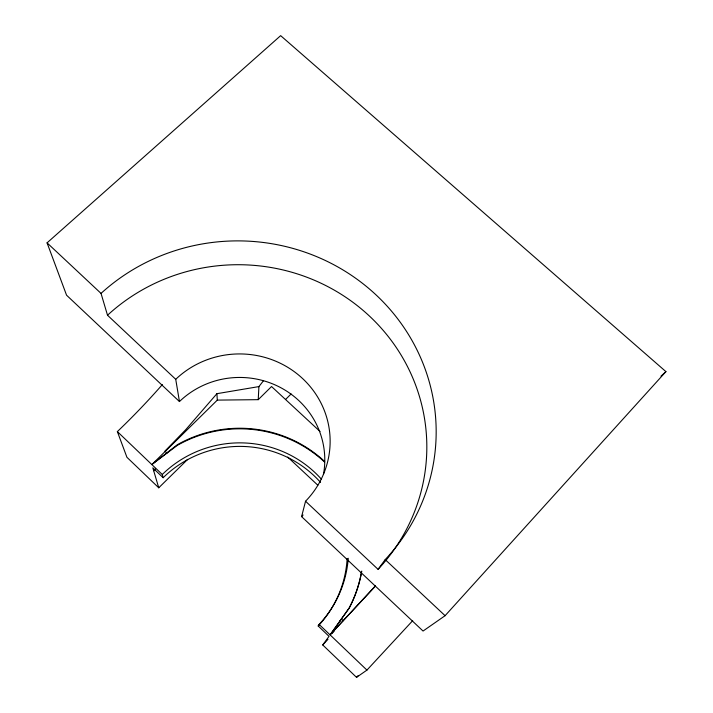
<?xml version="1.0" encoding="UTF-8"?>
<svg xmlns="http://www.w3.org/2000/svg" width="713" height="713" viewBox="0 0 713 713"><rect width="100%" height="100%" fill="white"/><g stroke="black" fill="none" stroke-linecap="round" stroke-linejoin="round"><path stroke-width="1.07" d="M162.386 384.557A221.645 66.701 -45.4 0 1 117.36 431.597L151.851 464.573L217.305 400.109L258.231 399.663L258.917 386.589L263.543 380.635M301.599 516.622L305.547 501.239A90.631 87.458 -0.7 0 0 302.749 378.692A90.631 87.458 -0.7 0 0 175.728 379.307L107.511 315.244L101.032 293.399L47.067 242.848L280.655 35.65L665.933 371.633L445.09 615.693L423.05 631.041L301.599 516.622A85.275 82.637 -1.8 0 0 303.105 515.018M412.684 620.675L366.937 670.104L356.527 677.35L322.731 644.953L329.032 636.344L318.185 625.978L319.112 624.419A109.633 108.162 -16.8 0 0 348.247 558.279M366.937 670.104L330.101 634.882L349.227 607.993A124.82 123.144 -16.8 0 0 361.767 571.104M339.834 621.237L349.031 608.269A124.597 122.93 -17 0 0 361.553 571.443M305.547 501.239L378.068 569.348L385.198 559.598A198.472 190.968 -0.2 0 0 376.161 295.004A198.472 190.968 -0.2 0 0 101.032 293.399M258.917 386.589L216.912 393.683L185.79 429.627L164.997 451.044L166.842 453.227L152.778 463.806L177.252 444.778A124.82 123.144 -16.8 0 1 324.629 461.445L324.477 461.971A124.597 122.93 -17 0 0 177.368 445.34L166.842 453.227M356.527 677.35L358.033 675.701M375.323 585.97L330.101 634.882L319.112 624.419M322.731 644.953L327.98 639.311M343.256 620.711L341.42 618.973L330.805 633.937L375.546 586.033M331.875 633.563L334.13 631.139M285.583 399.449L291.109 393.959M258.231 399.663L271.546 386.535L320.048 431.481M117.36 431.597L126.923 457.283L158.749 487.79L187.679 459.368M155.256 469.207L153.687 470.74A121.95 120.399 -18.7 0 1 155.238 469.252M660.987 376.125L665.933 371.633M287.704 457.051L317.811 485.196M385.198 559.598L445.09 615.693M323.452 474.51A85.275 82.637 -1.8 0 0 279.148 386.838A85.275 82.637 -1.8 0 0 179.453 401.553L66.559 295.2L47.067 242.848M151.851 464.573L162.27 474.493L163.134 477.719A108.376 106.968 -17.7 0 1 320.574 482.434M163.134 477.719L152.832 467.862L158.749 487.79M175.728 379.307L179.453 401.553M216.912 393.683L217.305 400.109M162.27 474.493A109.633 108.162 -16.8 0 1 321.501 479.288M347.142 558.413A108.376 106.968 -17.7 0 1 318.185 625.978M107.511 315.244A188.954 182.457 -1 0 1 369.699 316.305A188.954 182.457 -1 0 1 378.068 569.348"/></g></svg>
